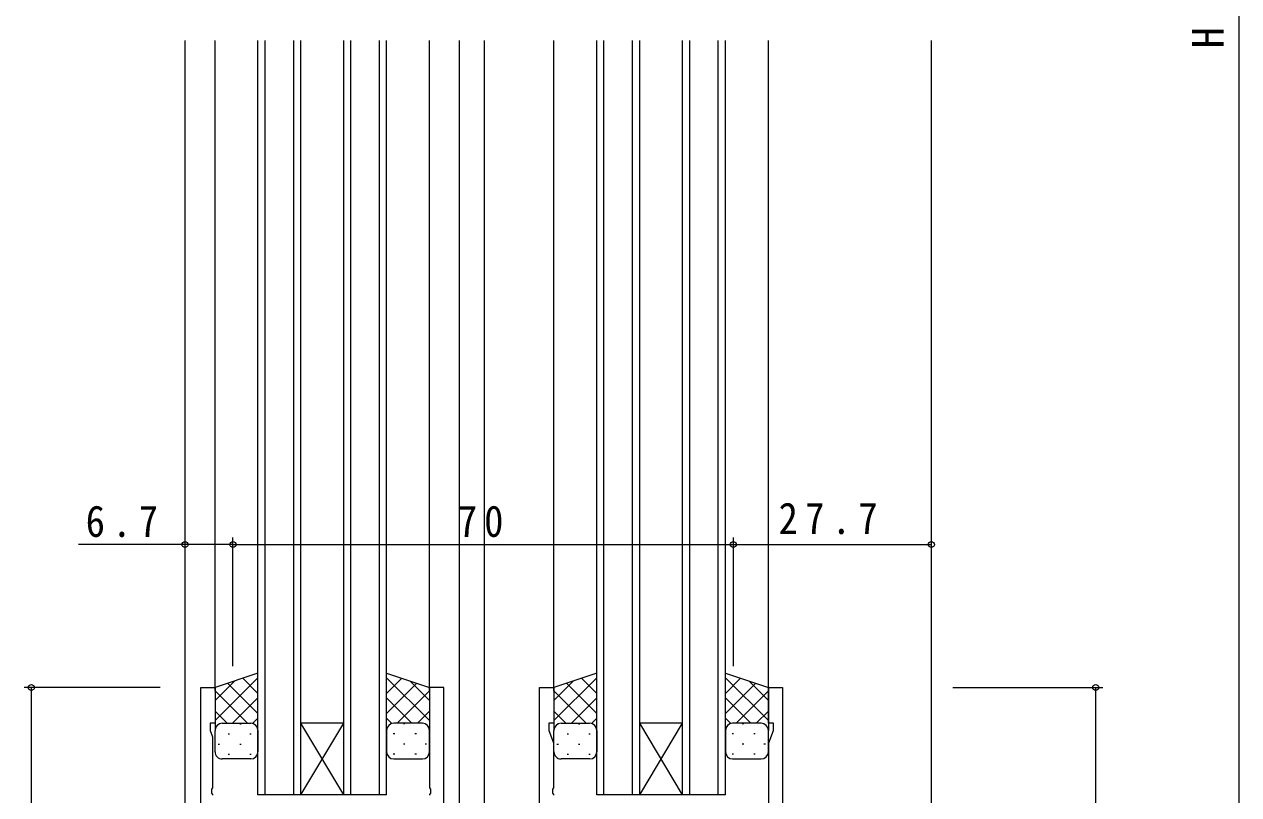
# Model space of a CAD drawing. Units: millimetres, scale not verified. Extents: x -594 to 539, y -420 to 386.
# Drawn here: x -408.1 to -238.2, y -89.4 to 18.4 of the extents above; entities that cross this region are included whole.
import ezdxf
from ezdxf.enums import TextEntityAlignment as Align

# ---------------------------------------------------------------- set-up
doc = ezdxf.new("R2010")
doc.units = ezdxf.units.MM
doc.header["$LTSCALE"] = 2
for name, color, linetype, lineweight in [('0-3_YKK_11', 7, 'Continuous', 9), ('0-4_YKK_12', 2, 'Continuous', 9), ('0-5_YKK_13', 4, 'Continuous', 9), ('0-7_YKK_D', 6, 'Continuous', 9)]:
    doc.layers.add(name, color=color, linetype=linetype, lineweight=lineweight)
doc.styles.add('ＭＳ ゴシック', font='')
doc.styles.get('ＭＳ ゴシック').set_extended_font_data('MS Gothic')

msp = doc.modelspace()

# ---------------------------------------------------------------- linework, layer by layer
at = {"layer": '0-3_YKK_11'}
for p, q in [((-383.397, -74.366), (-381.397, -74.366)), ((-383.397, -99.366), (-383.397, -74.366)), ((-381.397, -74.366), (-381.397, -79.366)), ((-351.397, -74.366), (-351.397, -88.408)), ((-349.397, -74.366), (-351.397, -74.366)), ((-349.397, -95.366), (-349.397, -74.366)), ((-335.996, -74.366), (-333.996, -74.366)), ((-335.996, -139.716), (-335.996, -74.366)), ((-333.996, -74.366), (-333.996, -79.366)), ((-303.996, -74.366), (-301.996, -74.366)), ((-303.996, -79.366), (-303.996, -74.366)), ((-301.996, -74.366), (-301.996, -99.366)), ((-382.097, -79.366), (-382.097, -80.37)), ((-381.397, -79.366), (-382.097, -79.366)), ((-334.696, -79.366), (-334.696, -80.366)), ((-333.996, -79.366), (-334.696, -79.366)), ((-303.296, -79.366), (-303.996, -79.366)), ((-303.296, -80.366), (-303.296, -79.366)), ((-382.097, -80.37), (-381.767, -81.277)), ((-381.767, -81.277), (-381.767, -88.408)), ((-334.696, -80.366), (-334.066, -82.097)), ((-303.926, -82.097), (-303.296, -80.366)), ((-334.066, -82.097), (-334.066, -88.408)), ((-303.926, -97.366), (-303.926, -82.097)), ((-381.767, -88.408), (-381.887, -88.591)), ((-381.887, -88.591), (-381.887, -89.141)), ((-381.887, -89.141), (-381.767, -89.324)), ((-381.767, -89.324), (-381.767, -89.408)), ((-351.397, -88.408), (-351.277, -88.591)), ((-351.277, -89.141), (-351.397, -89.324)), ((-351.397, -89.324), (-351.397, -89.408)), ((-351.277, -88.591), (-351.277, -89.141)), ((-334.066, -88.408), (-334.186, -88.591)), ((-334.186, -88.591), (-334.186, -89.141)), ((-334.186, -89.141), (-334.066, -89.324)), ((-334.066, -89.324), (-334.066, -89.408))]:
    msp.add_line(p, q, dxfattribs=at)
at = {"layer": '0-4_YKK_12'}
for p, q in [((-385.596, -99.366), (-385.596, 16.136)), ((-381.397, -74.866), (-381.396, 16.136)), ((-375.397, -89.361), (-375.397, 16.136)), ((-374.397, -89.361), (-374.397, 16.136)), ((-370.397, -89.361), (-370.397, 16.136)), ((-369.397, -89.361), (-369.397, 16.136)), ((-363.397, -89.361), (-363.397, 16.136)), ((-362.397, -89.361), (-362.397, 16.136)), ((-358.397, -89.361), (-358.397, 16.136)), ((-357.397, -89.361), (-357.397, 16.136)), ((-351.397, -74.866), (-351.396, 16.136)), ((-347.197, -174.366), (-347.196, 16.136)), ((-343.696, -140.366), (-343.696, 16.136)), ((-333.996, -74.866), (-333.996, 16.136)), ((-327.997, -89.361), (-327.997, 16.136)), ((-326.997, -89.361), (-326.997, 16.136)), ((-322.997, -89.361), (-322.997, 16.136)), ((-321.997, -89.361), (-321.997, 16.136)), ((-315.997, -89.361), (-315.997, 16.136)), ((-314.997, -89.361), (-314.997, 16.136)), ((-310.997, -89.361), (-310.997, 16.136)), ((-309.997, -89.361), (-309.997, 16.136)), ((-303.996, -74.866), (-303.996, 16.136)), ((-281.196, -99.366), (-281.196, 16.136)), ((-369.397, -89.361), (-363.397, -79.361)), ((-363.397, -89.361), (-369.397, -79.361)), ((-363.397, -79.361), (-369.397, -79.361)), ((-321.997, -89.361), (-315.997, -79.361)), ((-315.997, -89.361), (-321.997, -79.361)), ((-315.997, -79.361), (-321.997, -79.361)), ((-357.397, -89.361), (-363.397, -89.361)), ((-309.997, -89.361), (-315.997, -89.361))]:
    msp.add_line(p, q, dxfattribs=at)
for points in [[(-363.397, -89.361), (-369.397, -89.361), (-375.397, -89.361)], [(-315.997, -89.361), (-321.997, -89.361), (-327.997, -89.361)]]:
    msp.add_lwpolyline(points, dxfattribs=at)
at = {"layer": '0-5_YKK_13'}
for p, q in [((-375.397, -72.366), (-381.397, -74.366)), ((-381.397, -78.998), (-375.397, -72.998)), ((-375.397, -80.366), (-375.397, -72.366)), ((-357.397, -72.366), (-351.397, -74.366)), ((-357.397, -80.366), (-357.397, -72.366)), ((-351.397, -78.998), (-357.397, -72.998)), ((-327.996, -72.366), (-333.996, -74.366)), ((-333.996, -78.998), (-327.996, -72.998)), ((-327.996, -80.366), (-327.996, -72.366)), ((-309.996, -72.366), (-303.996, -74.366)), ((-309.996, -80.366), (-309.996, -72.366)), ((-303.996, -78.998), (-309.996, -72.998)), ((-381.397, -76.169), (-378.692, -73.464)), ((-381.397, -74.366), (-381.397, -80.366)), ((-375.397, -78.017), (-379.635, -73.779)), ((-375.397, -75.189), (-377.514, -73.072)), ((-357.397, -75.189), (-355.279, -73.072)), ((-357.397, -78.017), (-353.158, -73.779)), ((-351.397, -76.169), (-354.102, -73.464)), ((-351.397, -74.366), (-351.397, -80.366)), ((-333.996, -76.169), (-331.291, -73.464)), ((-333.996, -74.366), (-333.996, -80.366)), ((-327.996, -78.017), (-332.235, -73.779)), ((-327.996, -75.189), (-330.114, -73.072)), ((-309.996, -75.189), (-307.879, -73.072)), ((-309.996, -78.017), (-305.758, -73.779)), ((-303.996, -76.169), (-306.701, -73.464)), ((-303.996, -74.366), (-303.996, -80.366)), ((-376.876, -79.366), (-381.397, -74.846)), ((-378.936, -79.366), (-375.397, -75.826)), ((-353.857, -79.366), (-357.397, -75.826)), ((-355.917, -79.366), (-351.397, -74.846)), ((-329.476, -79.366), (-333.996, -74.846)), ((-331.536, -79.366), (-327.996, -75.826)), ((-306.457, -79.366), (-309.996, -75.826)), ((-308.517, -79.366), (-303.996, -74.846)), ((-379.705, -79.366), (-381.397, -77.674)), ((-353.088, -79.366), (-351.397, -77.674)), ((-332.305, -79.366), (-333.996, -77.674)), ((-305.688, -79.366), (-303.996, -77.674)), ((-380.811, -79.456), (-380.777, -79.456)), ((-380.397, -79.366), (-376.397, -79.366)), ((-380.397, -79.366), (-376.397, -79.366)), ((-377.947, -79.456), (-377.747, -79.456)), ((-376.141, -79.399), (-375.397, -78.654)), ((-356.652, -79.399), (-357.397, -78.654)), ((-352.397, -79.366), (-356.397, -79.366)), ((-352.397, -79.366), (-356.397, -79.366)), ((-354.847, -79.456), (-355.047, -79.456)), ((-351.982, -79.456), (-352.017, -79.456)), ((-333.411, -79.456), (-333.376, -79.456)), ((-332.996, -79.366), (-328.996, -79.366)), ((-332.996, -79.366), (-328.996, -79.366)), ((-330.546, -79.456), (-330.346, -79.456)), ((-328.741, -79.399), (-327.996, -78.654)), ((-309.252, -79.399), (-309.996, -78.654)), ((-304.996, -79.366), (-308.996, -79.366)), ((-304.996, -79.366), (-308.996, -79.366)), ((-307.446, -79.456), (-307.646, -79.456)), ((-304.582, -79.456), (-304.616, -79.456)), ((-381.397, -83.366), (-381.397, -80.366)), ((-379.562, -80.871), (-379.362, -80.871)), ((-376.532, -80.871), (-376.332, -80.871)), ((-375.397, -80.366), (-375.397, -83.366)), ((-357.397, -80.366), (-357.397, -83.366)), ((-356.262, -80.871), (-356.462, -80.871)), ((-353.232, -80.871), (-353.432, -80.871)), ((-351.397, -83.366), (-351.397, -80.366)), ((-333.996, -83.366), (-333.996, -80.366)), ((-332.161, -80.871), (-331.961, -80.871)), ((-329.131, -80.871), (-328.931, -80.871)), ((-327.996, -80.366), (-327.996, -83.366)), ((-309.996, -80.366), (-309.996, -83.366)), ((-308.861, -80.871), (-309.061, -80.871)), ((-305.831, -80.871), (-306.031, -80.871)), ((-303.996, -83.366), (-303.996, -80.366)), ((-380.977, -82.286), (-380.777, -82.286)), ((-377.947, -82.286), (-377.747, -82.286)), ((-354.847, -82.286), (-355.047, -82.286)), ((-351.817, -82.286), (-352.017, -82.286)), ((-333.576, -82.286), (-333.376, -82.286)), ((-330.546, -82.286), (-330.346, -82.286)), ((-307.446, -82.286), (-307.646, -82.286)), ((-304.416, -82.286), (-304.616, -82.286)), ((-376.397, -84.366), (-380.397, -84.366)), ((-379.562, -83.701), (-379.362, -83.701)), ((-376.532, -83.701), (-376.332, -83.701)), ((-356.262, -83.701), (-356.462, -83.701)), ((-356.397, -84.366), (-352.397, -84.366)), ((-353.232, -83.701), (-353.432, -83.701)), ((-328.996, -84.366), (-332.996, -84.366)), ((-332.161, -83.701), (-331.961, -83.701)), ((-329.131, -83.701), (-328.931, -83.701)), ((-308.861, -83.701), (-309.061, -83.701)), ((-308.996, -84.366), (-304.996, -84.366)), ((-305.831, -83.701), (-306.031, -83.701))]:
    msp.add_line(p, q, dxfattribs=at)
for centre, start, end in [((-380.397, -80.366), 89.99989, 179.99989), ((-380.397, -80.366), 89.99989, 179.99989), ((-376.397, -80.366), 359.99989, 89.99989), ((-376.397, -80.366), 359.99989, 89.99989), ((-356.397, -80.366), 90.00009, 180.00009), ((-356.397, -80.366), 90.00009, 180.00009), ((-352.397, -80.366), 0.00009, 90.00009), ((-352.397, -80.366), 0.00009, 90.00009), ((-332.996, -80.366), 89.99989, 179.99989), ((-332.996, -80.366), 89.99989, 179.99989), ((-328.996, -80.366), 359.99989, 89.99989), ((-328.996, -80.366), 359.99989, 89.99989), ((-308.996, -80.366), 90.00009, 180.00009), ((-308.996, -80.366), 90.00009, 180.00009), ((-304.996, -80.366), 0.00009, 90.00009), ((-304.996, -80.366), 0.00009, 90.00009), ((-380.397, -83.366), 179.99989, 269.99989), ((-376.397, -83.366), 269.99989, 359.99989), ((-356.397, -83.366), 180.00009, 270.00009), ((-352.397, -83.366), 270.00009, 0.00009), ((-332.996, -83.366), 179.99989, 269.99989), ((-328.996, -83.366), 269.99989, 359.99989), ((-308.996, -83.366), 180.00009, 270.00009), ((-304.996, -83.366), 270.00009, 0.00009)]:
    msp.add_arc(centre, 1, start, end, dxfattribs=at)
at = {"layer": '0-7_YKK_D'}
for p, q in [((-238.199, 159.634), (-238.199, -126.366)), ((-385.596, -71.366), (-385.596, -53.366)), ((-378.896, -71.366), (-378.896, -53.366)), ((-378.896, -71.366), (-378.896, -53.366)), ((-308.896, -71.366), (-308.896, -53.366)), ((-308.896, -71.366), (-308.896, -53.366)), ((-281.196, -71.366), (-281.196, -53.366)), ((-385.596, -54.366), (-400.496, -54.366)), ((-378.896, -54.366), (-385.596, -54.366)), ((-378.896, -54.366), (-308.896, -54.366)), ((-308.896, -54.366), (-281.196, -54.366)), ((-389.096, -74.366), (-408.084, -74.366)), ((-407.084, -174.366), (-407.084, -74.366)), ((-278.196, -74.366), (-257.199, -74.366)), ((-258.199, -133.366), (-258.199, -74.366))]:
    msp.add_line(p, q, dxfattribs=at)
for centre in [(-385.596, -54.366), (-378.896, -54.366), (-378.896, -54.366), (-308.896, -54.366), (-308.896, -54.366), (-281.196, -54.366), (-407.084, -74.366), (-258.199, -74.366)]:
    msp.add_circle(centre, 0.425, dxfattribs=at)

# ---------------------------------------------------------------- texts
at = {"layer": '0-7_YKK_D', "color": 7, "style": 'ＭＳ ゴシック'}
msp.add_text('H', height=4.399, rotation=90, dxfattribs=at).set_placement((-238.999, 15.034), align=Align.BOTTOM_LEFT)
at = {"layer": '0-7_YKK_D', "color": 7, "char_height": 4.399, "attachment_point": 7, "style": 'ＭＳ ゴシック'}
for s, insert in [('\\T1.38;\\W0.9;6.7', (-399.496, -53.366)), ('\\T1.36;\\W0.9;70', (-347.416, -53.366)), ('\\T1.38;\\W0.9;27.7', (-302.566, -52.966))]:
    msp.add_mtext(s, dxfattribs=dict(at, insert=insert))

doc.saveas('drawing.dxf')
